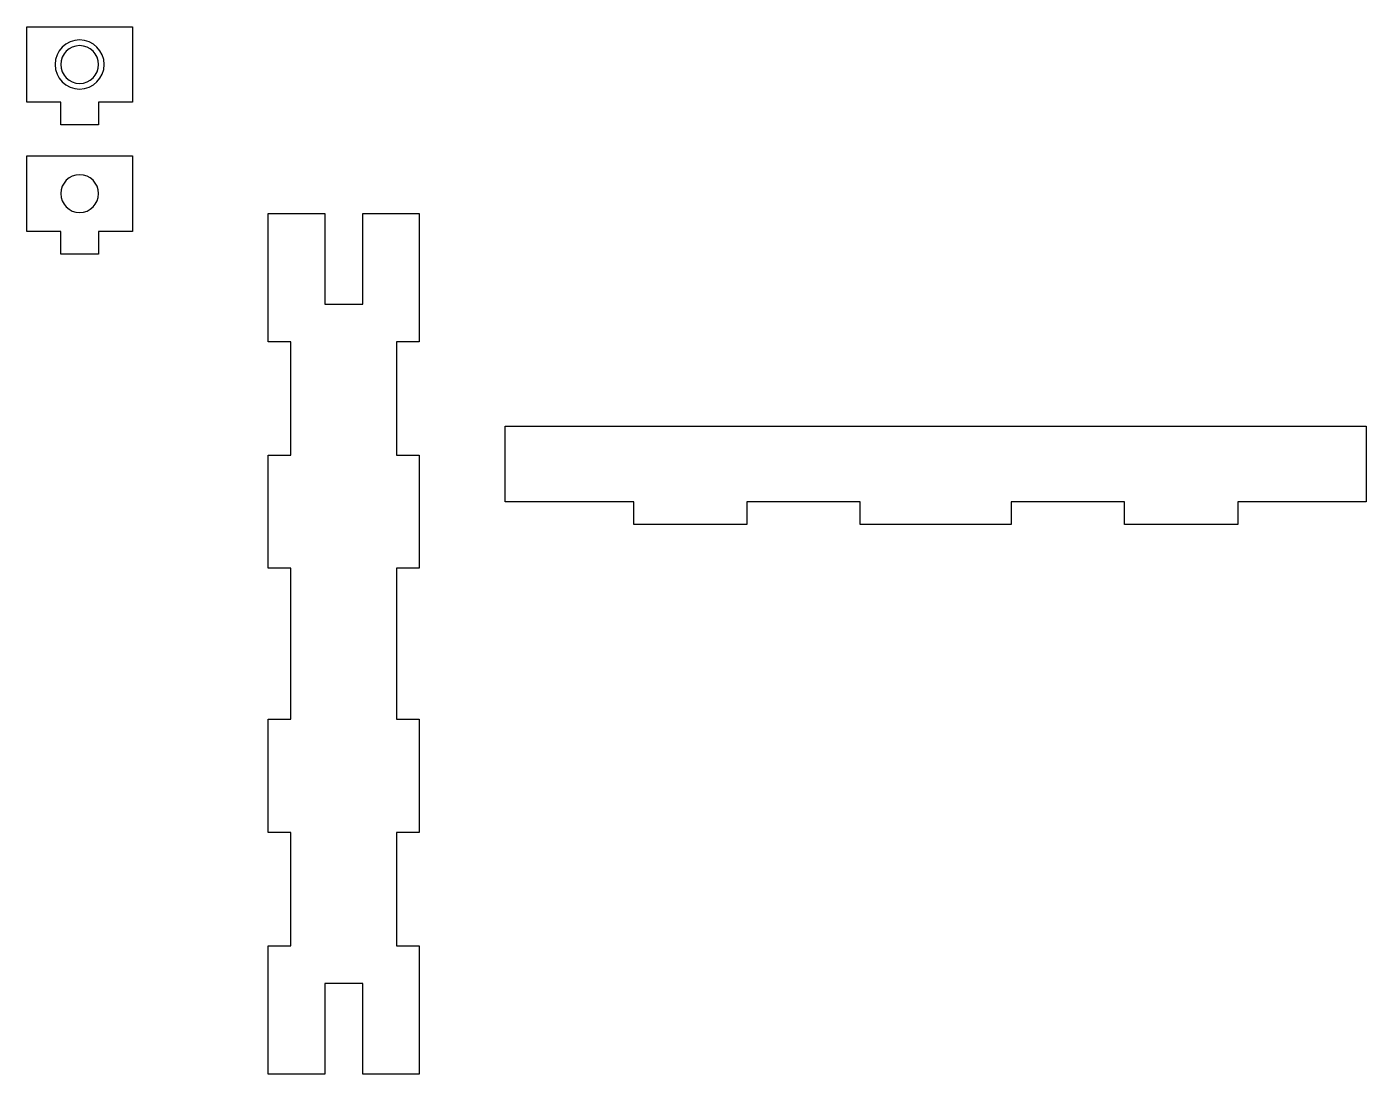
# Model space of a CAD drawing. Header units: millimetres. Extents: x 26 to 203, y -160 to -22.
import ezdxf

# ---------------------------------------------------------------- set-up
doc = ezdxf.new("R2010")
doc.units = ezdxf.units.MM
doc.header["$MEASUREMENT"] = 0
doc.layers.add('Layer 1', color=7, linetype='Continuous')

# ---------------------------------------------------------------- blocks, each defined once
blk = doc.blocks.new('block 3')
at = {"layer": 'Layer 1', "color": 7, "lineweight": 25}
blk.add_open_spline([(29.69, -26.61), (29.69, -24.82), (31.14, -23.36), (32.94, -23.36), (34.73, -23.36), (36.19, -24.82), (36.19, -26.61), (36.19, -28.41), (34.73, -29.86), (32.94, -29.86), (31.14, -29.86), (29.69, -28.41), (29.69, -26.61), (29.69, -26.61), (29.69, -26.61), (29.69, -26.61)], degree=3, knots=[0, 0, 0, 0, 1, 1, 1, 2, 2, 2, 3, 3, 3, 4, 4, 4, 5, 5, 5, 5], dxfattribs=at)
blk = doc.blocks.new('block 4')
at = {"layer": 'Layer 1', "color": 7, "lineweight": 25}
blk.add_lwpolyline([(39.94, -31.61), (35.44, -31.61), (35.44, -34.61), (30.44, -34.61), (30.44, -31.61), (25.94, -31.61), (25.94, -21.61), (39.94, -21.61), (39.94, -31.61)], dxfattribs=at)
blk = doc.blocks.new('block 5')
at = {"layer": 'Layer 1', "color": 7, "lineweight": 25}
blk.add_open_spline([(30.44, -26.61), (30.44, -25.23), (31.56, -24.11), (32.94, -24.11), (34.32, -24.11), (35.44, -25.23), (35.44, -26.61), (35.44, -27.99), (34.32, -29.11), (32.94, -29.11), (31.56, -29.11), (30.44, -27.99), (30.44, -26.61), (30.44, -26.61), (30.44, -26.61), (30.44, -26.61)], degree=3, knots=[0, 0, 0, 0, 1, 1, 1, 2, 2, 2, 3, 3, 3, 4, 4, 4, 5, 5, 5, 5], dxfattribs=at)
blk = doc.blocks.new('block 2')
at = {"layer": 'Layer 1'}
for name in ['block 4', 'block 3', 'block 5']:
    blk.add_blockref(name, (0, 0), dxfattribs=at)
blk = doc.blocks.new('block 7')
at = {"layer": 'Layer 1', "color": 7, "lineweight": 25}
blk.add_open_spline([(30.44, -43.71), (30.44, -42.33), (31.56, -41.21), (32.94, -41.21), (34.32, -41.21), (35.44, -42.33), (35.44, -43.71), (35.44, -45.09), (34.32, -46.21), (32.94, -46.21), (31.56, -46.21), (30.44, -45.09), (30.44, -43.71), (30.44, -43.71), (30.44, -43.71), (30.44, -43.71)], degree=3, knots=[0, 0, 0, 0, 1, 1, 1, 2, 2, 2, 3, 3, 3, 4, 4, 4, 5, 5, 5, 5], dxfattribs=at)
blk = doc.blocks.new('block 8')
at = {"layer": 'Layer 1', "color": 7, "lineweight": 25}
blk.add_lwpolyline([(39.94, -48.71), (35.44, -48.71), (35.44, -51.71), (30.44, -51.71), (30.44, -48.71), (25.94, -48.71), (25.94, -38.71), (39.94, -38.71), (39.94, -48.71)], dxfattribs=at)
blk = doc.blocks.new('block 6')
at = {"layer": 'Layer 1'}
for name in ['block 8', 'block 7']:
    blk.add_blockref(name, (0, 0), dxfattribs=at)
blk = doc.blocks.new('block 10')
at = {"layer": 'Layer 1', "color": 7, "lineweight": 25}
blk.add_lwpolyline([(74.92, -128.33), (74.92, -143.33), (77.92, -143.33), (77.92, -160.33), (70.42, -160.33), (70.42, -148.33), (65.42, -148.33), (65.42, -160.33), (57.92, -160.33), (57.92, -143.33), (60.92, -143.33), (60.92, -128.33), (57.92, -128.33), (57.92, -113.33), (60.92, -113.33), (60.92, -93.33), (57.92, -93.33), (57.92, -78.33), (60.92, -78.33), (60.92, -63.33), (57.92, -63.33), (57.92, -46.33), (65.42, -46.33), (65.42, -58.33), (70.42, -58.33), (70.42, -46.33), (77.92, -46.33), (77.92, -63.33), (74.92, -63.33), (74.92, -78.33), (77.92, -78.33), (77.92, -93.33), (74.92, -93.33), (74.92, -113.33), (77.92, -113.33), (77.92, -128.33), (74.92, -128.33)], dxfattribs=at)
blk = doc.blocks.new('block 9')
at = {"layer": 'Layer 1'}
blk.add_blockref('block 10', (0, 0), dxfattribs=at)
blk = doc.blocks.new('block 12')
at = {"layer": 'Layer 1', "color": 7, "lineweight": 25}
blk.add_lwpolyline([(203.31, -74.51), (203.31, -84.51), (186.31, -84.51), (186.31, -87.51), (171.31, -87.51), (171.31, -84.51), (156.31, -84.51), (156.31, -87.51), (136.31, -87.51), (136.31, -84.51), (121.31, -84.51), (121.31, -87.51), (106.31, -87.51), (106.31, -84.51), (89.31, -84.51), (89.31, -74.51), (203.31, -74.51)], dxfattribs=at)
blk = doc.blocks.new('block 11')
at = {"layer": 'Layer 1'}
blk.add_blockref('block 12', (0, 0), dxfattribs=at)

msp = doc.modelspace()

# ---------------------------------------------------------------- block references
at = {"layer": 'Layer 1'}
for name in ['block 2', 'block 6', 'block 9', 'block 11']:
    msp.add_blockref(name, (0, 0), dxfattribs=at)

doc.saveas('drawing.dxf')
